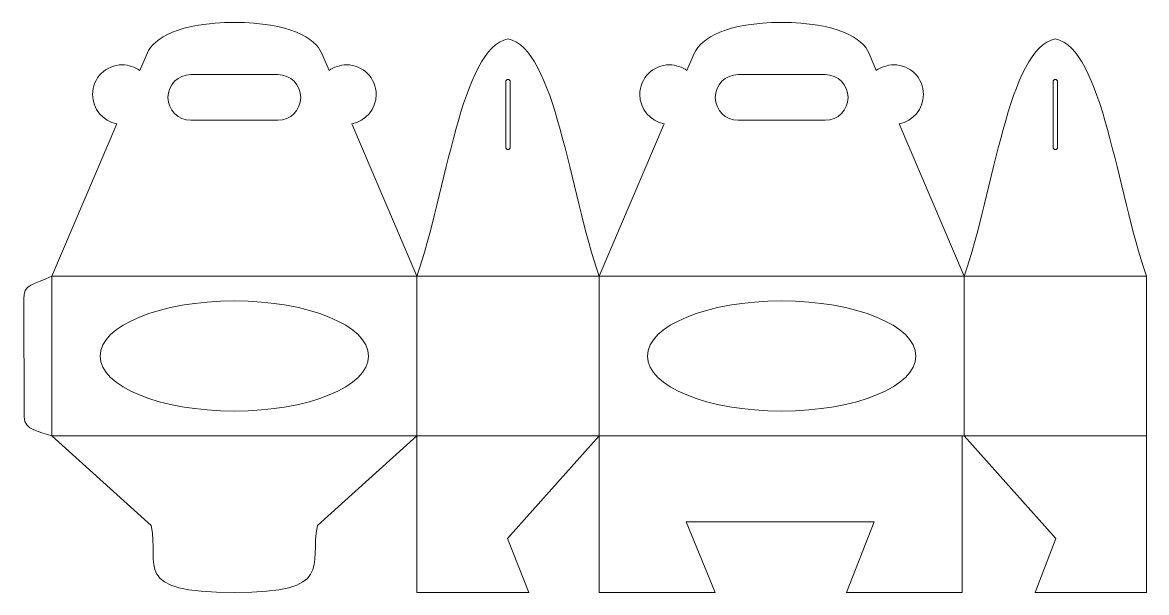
# Model space of a CAD drawing. Header units: centimetres. Extents: x -13.2 to 11.5, y -5.6 to 6.9.
import ezdxf

# ---------------------------------------------------------------- set-up
doc = ezdxf.new("R2010")
doc.units = ezdxf.units.CM
doc.header["$MEASUREMENT"] = 0
doc.layers.add('Layer 1', color=7, linetype='Continuous')

msp = doc.modelspace()

# ---------------------------------------------------------------- linework, layer by layer
at = {"layer": 'Layer 1', "color": 250, "lineweight": 20}
for centre in [(-8.51337, -0.4631), (3.4866, -0.4631)]:
    msp.add_ellipse(centre, major_axis=(2.94417, 0), ratio=0.41007143, dxfattribs=at)
at = {"layer": 'Layer 1', "color": 254, "lineweight": 20}
for points, knots in [([(7.4866, -2.2131), (7.4866, -2.2131), (9.50048, -4.46399), (9.50048, -4.46399), (9.50048, -4.46399), (9.50048, -4.46399), (9.04163, -5.64695), (9.04163, -5.64695), (9.04163, -5.64695), (9.04163, -5.64695), (11.4866, -5.64795), (11.4866, -5.64795), (11.4866, -5.64795), (11.4866, -5.64795), (11.4866, -2.2131), (11.4866, -2.2131), (11.4866, -2.2131), (11.4866, -2.2131), (11.4866, 1.2869), (11.4866, 1.2869), (11.4866, 1.2869), (10.8411, 3.11761), (10.51311, 6.30911), (9.4866, 6.48882), (9.4866, 6.48882), (8.46009, 6.30911), (8.1321, 3.11761), (7.4866, 1.2869), (7.4866, 1.2869), (7.4866, 1.2869), (6.0603, 4.63014), (6.0603, 4.63014), (6.0603, 4.63014), (6.36491, 4.68445), (6.59616, 4.95066), (6.59616, 5.27088), (6.59616, 5.27088), (6.59616, 5.63035), (6.30475, 5.92176), (5.94528, 5.92176), (5.94528, 5.92176), (5.80215, 5.92176), (5.66984, 5.87553), (5.56239, 5.79723), (5.56239, 5.79723), (5.56239, 5.79723), (5.40206, 6.17305), (5.40206, 6.17305), (5.40206, 6.17305), (5.26448, 6.5118), (4.69571, 6.85055), (3.48659, 6.85055), (3.48659, 6.85055), (2.27747, 6.85055), (1.7193, 6.5118), (1.57114, 6.17305), (1.57114, 6.17305), (1.57114, 6.17305), (1.41081, 5.79723), (1.41081, 5.79723), (1.41081, 5.79723), (1.30336, 5.87553), (1.17105, 5.92176), (1.02792, 5.92176), (1.02792, 5.92176), (0.66845, 5.92176), (0.37704, 5.63035), (0.37704, 5.27088), (0.37704, 5.27088), (0.37704, 4.95066), (0.60829, 4.68445), (0.9129, 4.63014), (0.9129, 4.63014), (0.9129, 4.63014), (-0.5134, 1.2869), (-0.5134, 1.2869), (-0.5134, 1.2869), (-1.1589, 3.11761), (-1.48689, 6.30911), (-2.5134, 6.48882), (-2.5134, 6.48882), (-3.53991, 6.30911), (-3.8679, 3.11761), (-4.5134, 1.2869), (-4.5134, 1.2869), (-4.5134, 1.2869), (-5.9397, 4.63014), (-5.9397, 4.63014), (-5.9397, 4.63014), (-5.63509, 4.68445), (-5.40384, 4.95066), (-5.40384, 5.27088), (-5.40384, 5.27088), (-5.40384, 5.63035), (-5.69525, 5.92176), (-6.05472, 5.92176), (-6.05472, 5.92176), (-6.19785, 5.92176), (-6.33016, 5.87553), (-6.43761, 5.79723), (-6.43761, 5.79723), (-6.43761, 5.79723), (-6.59794, 6.17305), (-6.59794, 6.17305), (-6.59794, 6.17305), (-6.73552, 6.5118), (-7.30429, 6.85055), (-8.51341, 6.85055), (-8.51341, 6.85055), (-9.72253, 6.85055), (-10.2807, 6.5118), (-10.42886, 6.17305), (-10.42886, 6.17305), (-10.42886, 6.17305), (-10.58919, 5.79723), (-10.58919, 5.79723), (-10.58919, 5.79723), (-10.69664, 5.87553), (-10.82895, 5.92176), (-10.97208, 5.92176), (-10.97208, 5.92176), (-11.33155, 5.92176), (-11.62296, 5.63035), (-11.62296, 5.27088), (-11.62296, 5.27088), (-11.62296, 4.95066), (-11.39171, 4.68445), (-11.0871, 4.63014), (-11.0871, 4.63014), (-11.0871, 4.63014), (-12.5134, 1.2869), (-12.5134, 1.2869), (-12.5134, 1.2869), (-12.89564, 1.11901), (-13.15928, 1.09844), (-13.12753, 0.78647), (-13.12753, 0.78647), (-13.12753, 0.78647), (-13.11938, -1.79903), (-13.11938, -1.79903), (-13.11938, -1.79903), (-13.12894, -2.0888), (-12.7575, -2.1233), (-12.5134, -2.2131), (-12.5134, -2.2131), (-12.5134, -2.2131), (-10.33592, -4.18023), (-10.33592, -4.18023), (-10.33592, -4.18023), (-10.15219, -5.07114), (-10.79127, -5.64519), (-8.5134, -5.64519), (-8.5134, -5.64519), (-6.29904, -5.64519), (-6.87461, -5.07114), (-6.69088, -4.18023), (-6.69088, -4.18023), (-6.69088, -4.18023), (-4.5134, -2.2131), (-4.5134, -2.2131), (-4.5134, -2.2131), (-4.5134, -2.2131), (-4.5134, -5.64795), (-4.5134, -5.64795), (-4.5134, -5.64795), (-4.5134, -5.64795), (-2.05843, -5.64695), (-2.05843, -5.64695), (-2.05843, -5.64695), (-2.05843, -5.64695), (-2.52728, -4.46399), (-2.52728, -4.46399), (-2.52728, -4.46399), (-2.52728, -4.46399), (-0.5134, -2.2131), (-0.5134, -2.2131), (-0.5134, -2.2131), (-0.5134, -2.2131), (-0.5134, -5.64695), (-0.5134, -5.64695), (-0.5134, -5.64695), (-0.5134, -5.64695), (2.02692, -5.64695), (2.02692, -5.64695), (2.02692, -5.64695), (2.02692, -5.64695), (1.39492, -4.10132), (1.39492, -4.10132), (1.39492, -4.10132), (1.39492, -4.10132), (3.46592, -4.09581), (3.46592, -4.09581), (3.46592, -4.09581), (3.46592, -4.09581), (5.51576, -4.10132), (5.51576, -4.10132), (5.51576, -4.10132), (5.51576, -4.10132), (4.90494, -5.64695), (4.90494, -5.64695), (4.90494, -5.64695), (4.90494, -5.64695), (7.44526, -5.64695), (7.44526, -5.64695), (7.44526, -5.64695), (7.44526, -5.64695), (7.44526, -2.2131), (7.44526, -2.2131), (7.44526, -2.2131), (7.44526, -2.2131), (7.4866, -2.2131), (7.4866, -2.2131)], [0, 0, 0, 0, 0.01851852, 0.01851852, 0.01851852, 0.01851852, 0.03703704, 0.03703704, 0.03703704, 0.03703704, 0.05555556, 0.05555556, 0.05555556, 0.05555556, 0.07407407, 0.07407407, 0.07407407, 0.07407407, 0.09259259, 0.09259259, 0.09259259, 0.09259259, 0.11111111, 0.11111111, 0.11111111, 0.11111111, 0.12962963, 0.12962963, 0.12962963, 0.12962963, 0.14814815, 0.14814815, 0.14814815, 0.14814815, 0.16666667, 0.16666667, 0.16666667, 0.16666667, 0.18518519, 0.18518519, 0.18518519, 0.18518519, 0.2037037, 0.2037037, 0.2037037, 0.2037037, 0.22222222, 0.22222222, 0.22222222, 0.22222222, 0.24074074, 0.24074074, 0.24074074, 0.24074074, 0.25925926, 0.25925926, 0.25925926, 0.25925926, 0.27777778, 0.27777778, 0.27777778, 0.27777778, 0.2962963, 0.2962963, 0.2962963, 0.2962963, 0.31481481, 0.31481481, 0.31481481, 0.31481481, 0.33333333, 0.33333333, 0.33333333, 0.33333333, 0.35185185, 0.35185185, 0.35185185, 0.35185185, 0.37037037, 0.37037037, 0.37037037, 0.37037037, 0.38888889, 0.38888889, 0.38888889, 0.38888889, 0.40740741, 0.40740741, 0.40740741, 0.40740741, 0.42592593, 0.42592593, 0.42592593, 0.42592593, 0.44444444, 0.44444444, 0.44444444, 0.44444444, 0.46296296, 0.46296296, 0.46296296, 0.46296296, 0.48148148, 0.48148148, 0.48148148, 0.48148148, 0.5, 0.5, 0.5, 0.5, 0.51851852, 0.51851852, 0.51851852, 0.51851852, 0.53703704, 0.53703704, 0.53703704, 0.53703704, 0.55555556, 0.55555556, 0.55555556, 0.55555556, 0.57407407, 0.57407407, 0.57407407, 0.57407407, 0.59259259, 0.59259259, 0.59259259, 0.59259259, 0.61111111, 0.61111111, 0.61111111, 0.61111111, 0.62962963, 0.62962963, 0.62962963, 0.62962963, 0.64814815, 0.64814815, 0.64814815, 0.64814815, 0.66666667, 0.66666667, 0.66666667, 0.66666667, 0.68518519, 0.68518519, 0.68518519, 0.68518519, 0.7037037, 0.7037037, 0.7037037, 0.7037037, 0.72222222, 0.72222222, 0.72222222, 0.72222222, 0.74074074, 0.74074074, 0.74074074, 0.74074074, 0.75925926, 0.75925926, 0.75925926, 0.75925926, 0.77777778, 0.77777778, 0.77777778, 0.77777778, 0.7962963, 0.7962963, 0.7962963, 0.7962963, 0.81481481, 0.81481481, 0.81481481, 0.81481481, 0.83333333, 0.83333333, 0.83333333, 0.83333333, 0.85185185, 0.85185185, 0.85185185, 0.85185185, 0.87037037, 0.87037037, 0.87037037, 0.87037037, 0.88888889, 0.88888889, 0.88888889, 0.88888889, 0.90740741, 0.90740741, 0.90740741, 0.90740741, 0.92592593, 0.92592593, 0.92592593, 0.92592593, 0.94444444, 0.94444444, 0.94444444, 0.94444444, 0.96296296, 0.96296296, 0.96296296, 0.96296296, 1, 1, 1, 1]), ([(-8.5134, 4.70704), (-8.5134, 4.70704), (-9.46924, 4.70704), (-9.46924, 4.70704), (-9.46924, 4.70704), (-9.74538, 4.70704), (-9.96924, 4.9309), (-9.96924, 5.20704), (-9.96924, 5.20704), (-9.96924, 5.48318), (-9.74538, 5.70704), (-9.46924, 5.70704), (-9.46924, 5.70704), (-9.46924, 5.70704), (-8.5134, 5.70704), (-8.5134, 5.70704), (-8.5134, 5.70704), (-8.5134, 5.70704), (-7.55756, 5.70704), (-7.55756, 5.70704), (-7.55756, 5.70704), (-7.28142, 5.70704), (-7.05756, 5.48318), (-7.05756, 5.20704), (-7.05756, 5.20704), (-7.05756, 4.9309), (-7.28142, 4.70704), (-7.55756, 4.70704), (-7.55756, 4.70704), (-7.55756, 4.70704), (-8.5134, 4.70704), (-8.5134, 4.70704)], [0, 0, 0, 0, 0.11111111, 0.11111111, 0.11111111, 0.11111111, 0.22222222, 0.22222222, 0.22222222, 0.22222222, 0.33333333, 0.33333333, 0.33333333, 0.33333333, 0.44444444, 0.44444444, 0.44444444, 0.44444444, 0.55555556, 0.55555556, 0.55555556, 0.55555556, 0.66666667, 0.66666667, 0.66666667, 0.66666667, 0.77777778, 0.77777778, 0.77777778, 0.77777778, 1, 1, 1, 1]), ([(3.4866, 4.70704), (3.4866, 4.70704), (4.44244, 4.70704), (4.44244, 4.70704), (4.44244, 4.70704), (4.71858, 4.70704), (4.94244, 4.9309), (4.94244, 5.20704), (4.94244, 5.20704), (4.94244, 5.48318), (4.71858, 5.70704), (4.44244, 5.70704), (4.44244, 5.70704), (4.44244, 5.70704), (3.4866, 5.70704), (3.4866, 5.70704), (3.4866, 5.70704), (3.4866, 5.70704), (2.53076, 5.70704), (2.53076, 5.70704), (2.53076, 5.70704), (2.25462, 5.70704), (2.03076, 5.48318), (2.03076, 5.20704), (2.03076, 5.20704), (2.03076, 4.9309), (2.25462, 4.70704), (2.53076, 4.70704), (2.53076, 4.70704), (2.53076, 4.70704), (3.4866, 4.70704), (3.4866, 4.70704)], [0, 0, 0, 0, 0.11111111, 0.11111111, 0.11111111, 0.11111111, 0.22222222, 0.22222222, 0.22222222, 0.22222222, 0.33333333, 0.33333333, 0.33333333, 0.33333333, 0.44444444, 0.44444444, 0.44444444, 0.44444444, 0.55555556, 0.55555556, 0.55555556, 0.55555556, 0.66666667, 0.66666667, 0.66666667, 0.66666667, 0.77777778, 0.77777778, 0.77777778, 0.77777778, 1, 1, 1, 1]), ([(-2.56341, 5.55092), (-2.56341, 5.55092), (-2.5634, 5.55092), (-2.5634, 5.55092), (-2.5634, 5.55092), (-2.5634, 5.57854), (-2.54102, 5.60092), (-2.5134, 5.60092), (-2.5134, 5.60092), (-2.48578, 5.60092), (-2.4634, 5.57854), (-2.4634, 5.55092), (-2.4634, 5.55092), (-2.4634, 5.55092), (-2.46341, 5.55027), (-2.46341, 5.55027), (-2.46341, 5.55027), (-2.46341, 5.55027), (-2.46341, 4.11317), (-2.46341, 4.11317), (-2.46341, 4.11317), (-2.46341, 4.11317), (-2.4634, 4.11253), (-2.4634, 4.11253), (-2.4634, 4.11253), (-2.4634, 4.08491), (-2.48578, 4.06253), (-2.5134, 4.06253), (-2.5134, 4.06253), (-2.54102, 4.06253), (-2.5634, 4.08491), (-2.5634, 4.11253), (-2.5634, 4.11253), (-2.5634, 4.11253), (-2.56341, 4.11253), (-2.56341, 4.11253), (-2.56341, 4.11253), (-2.56341, 4.11253), (-2.56341, 5.55092), (-2.56341, 5.55092)], [0, 0, 0, 0, 0.09090909, 0.09090909, 0.09090909, 0.09090909, 0.18181818, 0.18181818, 0.18181818, 0.18181818, 0.27272727, 0.27272727, 0.27272727, 0.27272727, 0.36363636, 0.36363636, 0.36363636, 0.36363636, 0.45454545, 0.45454545, 0.45454545, 0.45454545, 0.54545455, 0.54545455, 0.54545455, 0.54545455, 0.63636364, 0.63636364, 0.63636364, 0.63636364, 0.72727273, 0.72727273, 0.72727273, 0.72727273, 0.81818182, 0.81818182, 0.81818182, 0.81818182, 1, 1, 1, 1]), ([(9.53661, 5.55092), (9.53661, 5.55092), (9.5366, 5.55092), (9.5366, 5.55092), (9.5366, 5.55092), (9.5366, 5.57854), (9.51422, 5.60092), (9.4866, 5.60092), (9.4866, 5.60092), (9.45898, 5.60092), (9.4366, 5.57854), (9.4366, 5.55092), (9.4366, 5.55092), (9.4366, 5.55092), (9.43661, 5.55027), (9.43661, 5.55027), (9.43661, 5.55027), (9.43661, 5.55027), (9.43661, 4.11317), (9.43661, 4.11317), (9.43661, 4.11317), (9.43661, 4.11317), (9.4366, 4.11253), (9.4366, 4.11253), (9.4366, 4.11253), (9.4366, 4.08491), (9.45898, 4.06253), (9.4866, 4.06253), (9.4866, 4.06253), (9.51422, 4.06253), (9.5366, 4.08491), (9.5366, 4.11253), (9.5366, 4.11253), (9.5366, 4.11253), (9.53661, 4.11253), (9.53661, 4.11253), (9.53661, 4.11253), (9.53661, 4.11253), (9.53661, 5.55092), (9.53661, 5.55092)], [0, 0, 0, 0, 0.09090909, 0.09090909, 0.09090909, 0.09090909, 0.18181818, 0.18181818, 0.18181818, 0.18181818, 0.27272727, 0.27272727, 0.27272727, 0.27272727, 0.36363636, 0.36363636, 0.36363636, 0.36363636, 0.45454545, 0.45454545, 0.45454545, 0.45454545, 0.54545455, 0.54545455, 0.54545455, 0.54545455, 0.63636364, 0.63636364, 0.63636364, 0.63636364, 0.72727273, 0.72727273, 0.72727273, 0.72727273, 0.81818182, 0.81818182, 0.81818182, 0.81818182, 1, 1, 1, 1])]:
    msp.add_open_spline(points, degree=3, knots=knots, dxfattribs=at)
at = {"layer": 'Layer 1', "color": 250, "lineweight": 20}
msp.add_open_spline([(11.4866, -2.2131), (11.4866, -2.2131), (-12.51337, -2.2131), (-12.51337, -2.2131), (-12.51337, -2.2131), (-12.51337, -2.2131), (-12.51337, 1.28687), (-12.51337, 1.28687), (-12.51337, 1.28687), (-12.51337, 1.28687), (11.4866, 1.28687), (11.4866, 1.28687)], degree=3, knots=[0, 0, 0, 0, 0.25, 0.25, 0.25, 0.25, 0.5, 0.5, 0.5, 0.5, 1, 1, 1, 1], dxfattribs=at)
for points in [[(-4.5134, 1.28687), (-4.5134, 1.28687), (-4.5134, -2.2131), (-4.5134, -2.2131)], [(-0.5134, -2.2131), (-0.5134, -2.2131), (-0.5134, 1.28687), (-0.5134, 1.28687)], [(7.4866, 1.28687), (7.4866, 1.28687), (7.4866, -2.2131), (7.4866, -2.2131)]]:
    msp.add_open_spline(points, degree=3, dxfattribs=at)

doc.saveas('drawing.dxf')
